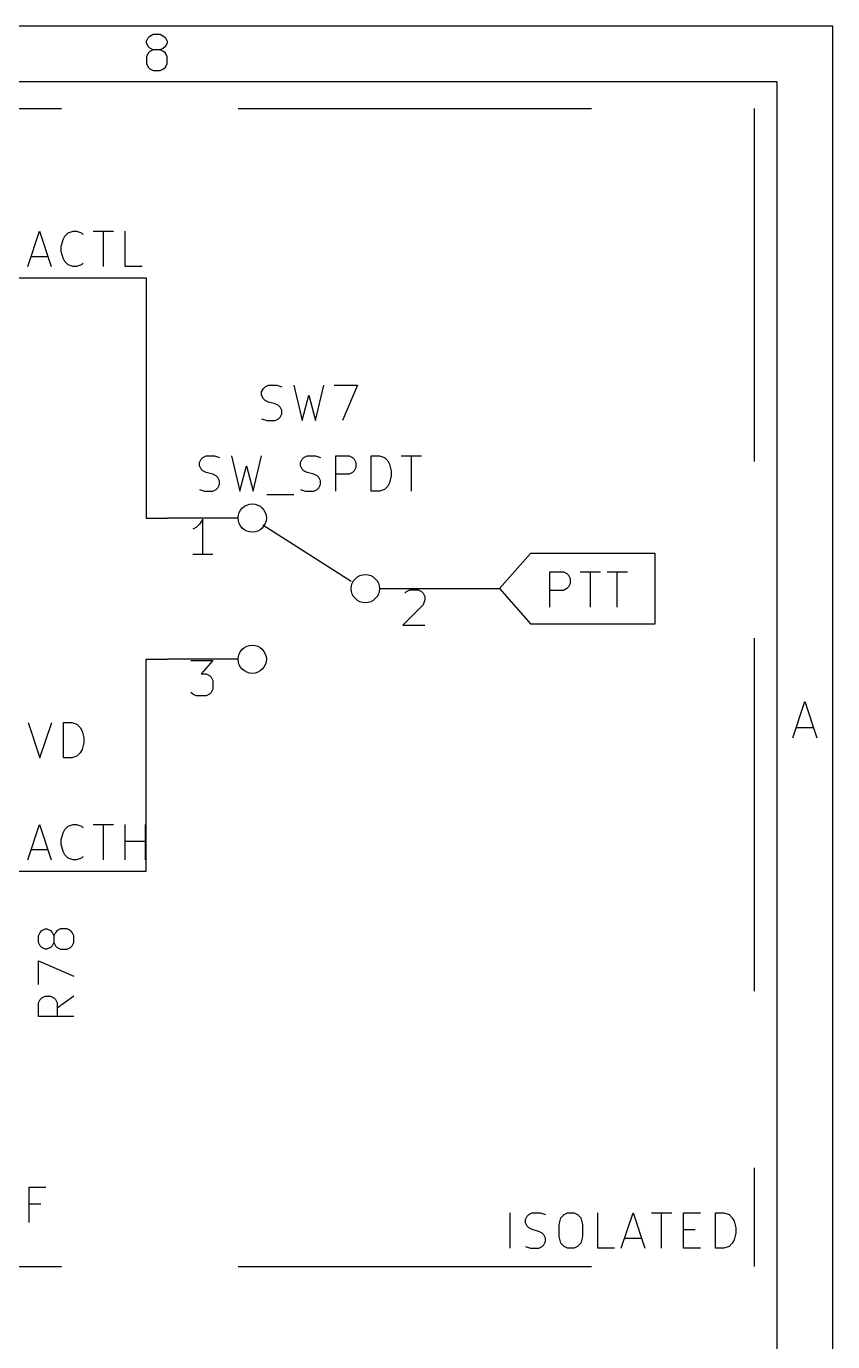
# Model space of a CAD drawing. Extents: x 0.4 to 16.1, y -11.3 to -0.4.
# Drawn here: x 15 to 16.141, y -2.256 to -0.394 of the extents above; entities that cross this region are included whole.
import ezdxf

# ---------------------------------------------------------------- set-up
doc = ezdxf.new("R2010")
doc.units = 0
doc.header["$MEASUREMENT"] = 0
doc.linetypes.add('DASHED', pattern=[0.75, 0.5, -0.25])
for name, color, linetype in [('BLACK', 7, 'CONTINUOUS'), ('BLUE3', 171, 'CONTINUOUS'), ('CYAN2', 4, 'CONTINUOUS'), ('GREEN2', 3, 'CONTINUOUS'), ('RED2', 1, 'CONTINUOUS')]:
    doc.layers.add(name, color=color, linetype=linetype)

msp = doc.modelspace()

# ---------------------------------------------------------------- linework, layer by layer
at = {"layer": 'BLACK', "linetype": 'CONTINUOUS'}
for p, q in [((15.0022, -0.733866), (15.0188, -0.683866)), ((15.0188, -0.683866), (15.0355, -0.733866)), ((15.0546, -0.691008), (15.0593, -0.686248)), ((15.0593, -0.686248), (15.0665, -0.683866)), ((15.0665, -0.683866), (15.0712, -0.683866)), ((15.0712, -0.683866), (15.0784, -0.686248)), ((15.0784, -0.686248), (15.0807, -0.688626)), ((15.095, -0.683866), (15.1236, -0.683866)), ((15.1093, -0.733866), (15.1093, -0.683866)), ((15.1403, -0.733866), (15.1403, -0.683866)), ((15.0498, -0.705295), (15.0522, -0.695772)), ((15.0498, -0.712437), (15.0498, -0.705295)), ((15.0522, -0.695772), (15.0546, -0.691008)), ((15.0069, -0.719579), (15.0307, -0.719579)), ((15.0522, -0.721961), (15.0498, -0.712437)), ((15.0546, -0.72672), (15.0522, -0.721961)), ((15.0593, -0.731484), (15.0546, -0.72672)), ((15.0665, -0.733866), (15.0593, -0.731484)), ((15.0712, -0.733866), (15.0665, -0.733866)), ((15.0784, -0.731484), (15.0712, -0.733866)), ((15.0807, -0.729102), (15.0784, -0.731484)), ((15.1641, -0.733866), (15.1403, -0.733866)), ((15.0022, -1.57387), (15.0188, -1.52387)), ((15.0188, -1.52387), (15.0355, -1.57387)), ((15.0546, -1.53101), (15.0593, -1.52625)), ((15.0593, -1.52625), (15.0665, -1.52387)), ((15.0665, -1.52387), (15.0712, -1.52387)), ((15.0712, -1.52387), (15.0784, -1.52625)), ((15.0784, -1.52625), (15.0807, -1.52863)), ((15.095, -1.52387), (15.1236, -1.52387)), ((15.1093, -1.57387), (15.1093, -1.52387)), ((15.1403, -1.57387), (15.1403, -1.52387)), ((15.1688, -1.57387), (15.1688, -1.52387)), ((15.0498, -1.5453), (15.0522, -1.53577)), ((15.0498, -1.55244), (15.0498, -1.5453)), ((15.0522, -1.53577), (15.0546, -1.53101)), ((15.0069, -1.55958), (15.0307, -1.55958)), ((15.0522, -1.56196), (15.0498, -1.55244)), ((15.0546, -1.56672), (15.0522, -1.56196)), ((15.1403, -1.54767), (15.1688, -1.54767)), ((15.0593, -1.57148), (15.0546, -1.56672)), ((15.0665, -1.57387), (15.0593, -1.57148)), ((15.0712, -1.57387), (15.0665, -1.57387)), ((15.0784, -1.57148), (15.0712, -1.57387)), ((15.0807, -1.5691), (15.0784, -1.57148))]:
    msp.add_line(p, q, dxfattribs=at)
at = {"layer": 'BLUE3', "linetype": 'DASHED'}
for p, q in [((14.55, -0.51), (16.03, -0.51)), ((16.03, -0.51), (16.03, -2.15)), ((14.55, -2.15), (16.03, -2.15))]:
    msp.add_line(p, q, dxfattribs=at)
at = {"layer": 'BLUE3', "linetype": 'CONTINUOUS'}
for p, q in [((15.685, -2.12387), (15.685, -2.07387)), ((15.7065, -2.08339), (15.7088, -2.07863)), ((15.7065, -2.08815), (15.7065, -2.08339)), ((15.7088, -2.07863), (15.7112, -2.07625)), ((15.7112, -2.07625), (15.716, -2.07387)), ((15.716, -2.07387), (15.7279, -2.07387)), ((15.7279, -2.07387), (15.735, -2.07625)), ((15.7541, -2.09053), (15.7565, -2.08101)), ((15.7565, -2.08101), (15.7612, -2.07625)), ((15.7612, -2.07625), (15.766, -2.07387)), ((15.766, -2.07387), (15.7755, -2.07387)), ((15.7755, -2.07387), (15.7803, -2.07625)), ((15.7803, -2.07625), (15.785, -2.08101)), ((15.785, -2.08101), (15.7874, -2.09053)), ((15.8088, -2.12387), (15.8088, -2.07387)), ((15.8422, -2.12387), (15.8588, -2.07387)), ((15.8588, -2.07387), (15.8755, -2.12387)), ((15.885, -2.07387), (15.9136, -2.07387)), ((15.8993, -2.12387), (15.8993, -2.07387)), ((15.9303, -2.12387), (15.9303, -2.07387)), ((15.9303, -2.07387), (15.9541, -2.07387)), ((15.9755, -2.12387), (15.9755, -2.07387)), ((15.9755, -2.07387), (15.9874, -2.07387)), ((15.9874, -2.07387), (15.9946, -2.07625)), ((15.9946, -2.07625), (15.9993, -2.08101)), ((15.9993, -2.08101), (16.0017, -2.08577)), ((16.0017, -2.08577), (16.0041, -2.0953)), ((15.7088, -2.09291), (15.7065, -2.08815)), ((15.7112, -2.0953), (15.7088, -2.09291)), ((15.716, -2.09767), (15.7112, -2.0953)), ((15.7255, -2.10006), (15.716, -2.09767)), ((15.7303, -2.10244), (15.7255, -2.10006)), ((15.7326, -2.10482), (15.7303, -2.10244)), ((15.7541, -2.1072), (15.7541, -2.09053)), ((15.7874, -2.09053), (15.7874, -2.1072)), ((15.9303, -2.09767), (15.9469, -2.09767)), ((16.0041, -2.10244), (16.0017, -2.11196)), ((16.0041, -2.0953), (16.0041, -2.10244)), ((15.7065, -2.12148), (15.7136, -2.12387)), ((15.7255, -2.12387), (15.7303, -2.12148)), ((15.7303, -2.12148), (15.7326, -2.1191)), ((15.735, -2.10958), (15.7326, -2.10482)), ((15.7326, -2.1191), (15.735, -2.11434)), ((15.735, -2.11434), (15.735, -2.10958)), ((15.7565, -2.11672), (15.7541, -2.1072)), ((15.7612, -2.12148), (15.7565, -2.11672)), ((15.766, -2.12387), (15.7612, -2.12148)), ((15.7803, -2.12148), (15.7755, -2.12387)), ((15.785, -2.11672), (15.7803, -2.12148)), ((15.7874, -2.1072), (15.785, -2.11672)), ((15.8469, -2.10958), (15.8707, -2.10958)), ((15.9946, -2.12148), (15.9874, -2.12387)), ((15.9993, -2.11672), (15.9946, -2.12148)), ((16.0017, -2.11196), (15.9993, -2.11672)), ((15.7136, -2.12387), (15.7255, -2.12387)), ((15.7755, -2.12387), (15.766, -2.12387)), ((15.8326, -2.12387), (15.8088, -2.12387)), ((15.9541, -2.12387), (15.9303, -2.12387)), ((15.9874, -2.12387), (15.9755, -2.12387))]:
    msp.add_line(p, q, dxfattribs=at)
at = {"layer": 'CYAN2', "linetype": 'CONTINUOUS'}
for p, q in [((15.3333, -0.911476), (15.3357, -0.906713)), ((15.3333, -0.916236), (15.3333, -0.911476)), ((15.3357, -0.906713), (15.3381, -0.904335)), ((15.3381, -0.904335), (15.3429, -0.901953)), ((15.3429, -0.901953), (15.3548, -0.901953)), ((15.3548, -0.901953), (15.3619, -0.904335)), ((15.3786, -0.901953), (15.3905, -0.951953)), ((15.4095, -0.951953), (15.4214, -0.901953)), ((15.4357, -0.901953), (15.469, -0.901953)), ((15.469, -0.901953), (15.4476, -0.951953)), ((15.3357, -0.921), (15.3333, -0.916236)), ((15.3381, -0.923382), (15.3357, -0.921)), ((15.3429, -0.92576), (15.3381, -0.923382)), ((15.3524, -0.928142), (15.3429, -0.92576)), ((15.3571, -0.930524), (15.3524, -0.928142)), ((15.3595, -0.932906), (15.3571, -0.930524)), ((15.3905, -0.951953), (15.4, -0.916236)), ((15.4, -0.916236), (15.4095, -0.951953)), ((15.3333, -0.949571), (15.3405, -0.951953)), ((15.3524, -0.951953), (15.3571, -0.949571)), ((15.3571, -0.949571), (15.3595, -0.947189)), ((15.3619, -0.937665), (15.3595, -0.932906)), ((15.3595, -0.947189), (15.3619, -0.942429)), ((15.3619, -0.942429), (15.3619, -0.937665)), ((15.3405, -0.951953), (15.3524, -0.951953)), ((15.2476, -1.00659), (15.25, -1.00421)), ((15.25, -1.00421), (15.2548, -1.00183)), ((15.2548, -1.00183), (15.2667, -1.00183)), ((15.2667, -1.00183), (15.2738, -1.00421)), ((15.2905, -1.00183), (15.3024, -1.05183)), ((15.3214, -1.05183), (15.3333, -1.00183)), ((15.3905, -1.00659), (15.3929, -1.00421)), ((15.3929, -1.00421), (15.3976, -1.00183)), ((15.3976, -1.00183), (15.4095, -1.00183)), ((15.4095, -1.00183), (15.4167, -1.00421)), ((15.4381, -1.05183), (15.4381, -1.00183)), ((15.4381, -1.00183), (15.4571, -1.00183)), ((15.4571, -1.00183), (15.4619, -1.00421)), ((15.4619, -1.00421), (15.4643, -1.00659)), ((15.4881, -1.05183), (15.4881, -1.00183)), ((15.4881, -1.00183), (15.5, -1.00183)), ((15.5, -1.00183), (15.5071, -1.00421)), ((15.5071, -1.00421), (15.5119, -1.00897)), ((15.5309, -1.00183), (15.5595, -1.00183)), ((15.5452, -1.05183), (15.5452, -1.00183)), ((15.2452, -1.01135), (15.2476, -1.00659)), ((15.2452, -1.01611), (15.2452, -1.01135)), ((15.2476, -1.02088), (15.2452, -1.01611)), ((15.25, -1.02326), (15.2476, -1.02088)), ((15.2548, -1.02564), (15.25, -1.02326)), ((15.3024, -1.05183), (15.3119, -1.01611)), ((15.3119, -1.01611), (15.3214, -1.05183)), ((15.3881, -1.01135), (15.3905, -1.00659)), ((15.3881, -1.01611), (15.3881, -1.01135)), ((15.3905, -1.02088), (15.3881, -1.01611)), ((15.3929, -1.02326), (15.3905, -1.02088)), ((15.3976, -1.02564), (15.3929, -1.02326)), ((15.4643, -1.02326), (15.4619, -1.02564)), ((15.4643, -1.00659), (15.4667, -1.01135)), ((15.4667, -1.0185), (15.4643, -1.02326)), ((15.4667, -1.01135), (15.4667, -1.0185)), ((15.5119, -1.00897), (15.5143, -1.01374)), ((15.5143, -1.01374), (15.5167, -1.02326)), ((15.5167, -1.02326), (15.5167, -1.0304)), ((15.2643, -1.02802), (15.2548, -1.02564)), ((15.269, -1.0304), (15.2643, -1.02802)), ((15.2714, -1.03278), (15.269, -1.0304)), ((15.2738, -1.03754), (15.2714, -1.03278)), ((15.2714, -1.04707), (15.2738, -1.04231)), ((15.2738, -1.04231), (15.2738, -1.03754)), ((15.4071, -1.02802), (15.3976, -1.02564)), ((15.4119, -1.0304), (15.4071, -1.02802)), ((15.4143, -1.03278), (15.4119, -1.0304)), ((15.4167, -1.03754), (15.4143, -1.03278)), ((15.4143, -1.04707), (15.4167, -1.04231)), ((15.4167, -1.04231), (15.4167, -1.03754)), ((15.4571, -1.02802), (15.4381, -1.02802)), ((15.4619, -1.02564), (15.4571, -1.02802)), ((15.5143, -1.03993), (15.5119, -1.04469)), ((15.5167, -1.0304), (15.5143, -1.03993)), ((15.2452, -1.04945), (15.2524, -1.05183)), ((15.2524, -1.05183), (15.2643, -1.05183)), ((15.2643, -1.05183), (15.269, -1.04945)), ((15.269, -1.04945), (15.2714, -1.04707)), ((15.3405, -1.05659), (15.3786, -1.05659)), ((15.3881, -1.04945), (15.3952, -1.05183)), ((15.3952, -1.05183), (15.4071, -1.05183)), ((15.4071, -1.05183), (15.4119, -1.04945)), ((15.4119, -1.04945), (15.4143, -1.04707)), ((15.5, -1.05183), (15.4881, -1.05183)), ((15.5071, -1.04945), (15.5, -1.05183)), ((15.5119, -1.04469), (15.5071, -1.04945)), ((15.0029, -1.37969), (15.0196, -1.42969)), ((15.0196, -1.42969), (15.0362, -1.37969)), ((15.0529, -1.42969), (15.0529, -1.37969)), ((15.0529, -1.37969), (15.0648, -1.37969)), ((15.0648, -1.37969), (15.0719, -1.38207)), ((15.0719, -1.38207), (15.0767, -1.38683)), ((15.0767, -1.38683), (15.0791, -1.3916)), ((15.0791, -1.3916), (15.0815, -1.40112)), ((15.0815, -1.40826), (15.0791, -1.41779)), ((15.0815, -1.40112), (15.0815, -1.40826)), ((15.0648, -1.42969), (15.0529, -1.42969)), ((15.0719, -1.42731), (15.0648, -1.42969)), ((15.0767, -1.42255), (15.0719, -1.42731)), ((15.0791, -1.41779), (15.0767, -1.42255)), ((15.02, -1.67667), (15.0224, -1.67428)), ((15.0224, -1.67428), (15.0271, -1.6719)), ((15.0271, -1.6719), (15.0295, -1.6719)), ((15.0295, -1.6719), (15.0343, -1.67428)), ((15.0343, -1.67428), (15.0367, -1.67667)), ((15.0438, -1.67428), (15.0414, -1.67667)), ((15.0486, -1.6719), (15.0438, -1.67428)), ((15.0581, -1.6719), (15.0486, -1.6719)), ((15.0629, -1.67428), (15.0581, -1.6719)), ((15.0652, -1.67667), (15.0629, -1.67428)), ((15.0176, -1.68143), (15.02, -1.67667)), ((15.0176, -1.69095), (15.0176, -1.68143)), ((15.02, -1.69571), (15.0176, -1.69095)), ((15.0367, -1.67667), (15.039, -1.68143)), ((15.039, -1.69095), (15.0367, -1.69571)), ((15.0414, -1.67667), (15.039, -1.68143)), ((15.039, -1.68143), (15.039, -1.69095)), ((15.039, -1.69095), (15.0414, -1.69571)), ((15.0676, -1.68143), (15.0652, -1.67667)), ((15.0652, -1.69571), (15.0676, -1.69095)), ((15.0676, -1.69095), (15.0676, -1.68143)), ((15.0224, -1.69809), (15.02, -1.69571)), ((15.0271, -1.70047), (15.0224, -1.69809)), ((15.0295, -1.70047), (15.0271, -1.70047)), ((15.0343, -1.69809), (15.0295, -1.70047)), ((15.0367, -1.69571), (15.0343, -1.69809)), ((15.0414, -1.69571), (15.0438, -1.69809)), ((15.0438, -1.69809), (15.0486, -1.70047)), ((15.0486, -1.70047), (15.0581, -1.70047)), ((15.0581, -1.70047), (15.0629, -1.69809)), ((15.0629, -1.69809), (15.0652, -1.69571)), ((15.0176, -1.75047), (15.0176, -1.71714)), ((15.0176, -1.71714), (15.0676, -1.73857)), ((15.0224, -1.76952), (15.0271, -1.76714)), ((15.0271, -1.76714), (15.0343, -1.76714)), ((15.0343, -1.76714), (15.039, -1.76952)), ((15.0676, -1.76714), (15.0438, -1.78381)), ((15.0176, -1.77667), (15.02, -1.7719)), ((15.0176, -1.79571), (15.0176, -1.77667)), ((15.02, -1.7719), (15.0224, -1.76952)), ((15.039, -1.76952), (15.0414, -1.7719)), ((15.0414, -1.7719), (15.0438, -1.77667)), ((15.0438, -1.77667), (15.0438, -1.79571)), ((15.0676, -1.79571), (15.0176, -1.79571)), ((15.0043, -2.08755), (15.0043, -2.03755)), ((15.0043, -2.03755), (15.0281, -2.03755)), ((15.0209, -2.06136), (15.0043, -2.06136))]:
    msp.add_line(p, q, dxfattribs=at)
at = {"layer": 'GREEN2', "linetype": 'CONTINUOUS'}
for p, q in [((14.83, -0.75), (15.17, -0.75)), ((15.17, -0.75), (15.17, -1.09)), ((15.17, -1.09), (15.2, -1.09)), ((15.6, -1.19), (15.67, -1.19)), ((15.17, -1.29), (15.2, -1.29)), ((15.17, -1.59), (15.17, -1.29)), ((14.89, -1.59), (15.17, -1.59))]:
    msp.add_line(p, q, dxfattribs=at)
at = {"layer": 'RED2', "linetype": 'CONTINUOUS'}
for p, q in [((16.1413, -0.393701), (0.393701, -0.393701)), ((15.1726, -0.409917), (15.1751, -0.40748)), ((15.1751, -0.40748), (15.1799, -0.405039)), ((15.1799, -0.405039), (15.1897, -0.405039)), ((15.1897, -0.405039), (15.1946, -0.40748)), ((15.1946, -0.40748), (15.197, -0.409917)), ((16.1413, -11.2993), (16.1413, -0.393701)), ((15.1702, -0.414791), (15.1726, -0.409917)), ((15.1702, -0.417228), (15.1702, -0.414791)), ((15.1726, -0.422102), (15.1702, -0.417228)), ((15.1751, -0.424539), (15.1726, -0.422102)), ((15.1799, -0.426976), (15.1751, -0.424539)), ((15.1799, -0.426976), (15.1751, -0.429413)), ((15.1897, -0.426976), (15.1799, -0.426976)), ((15.1946, -0.424539), (15.1897, -0.426976)), ((15.1946, -0.429413), (15.1897, -0.426976)), ((15.197, -0.422102), (15.1946, -0.424539)), ((15.197, -0.409917), (15.1994, -0.414791)), ((15.1994, -0.417228), (15.197, -0.422102)), ((15.1994, -0.414791), (15.1994, -0.417228)), ((15.1726, -0.43185), (15.1702, -0.436724)), ((15.1702, -0.436724), (15.1702, -0.446472)), ((15.1702, -0.446472), (15.1726, -0.451346)), ((15.1751, -0.429413), (15.1726, -0.43185)), ((15.197, -0.43185), (15.1946, -0.429413)), ((15.1994, -0.436724), (15.197, -0.43185)), ((15.197, -0.451346), (15.1994, -0.446472)), ((15.1994, -0.446472), (15.1994, -0.436724)), ((15.1726, -0.451346), (15.1751, -0.453783)), ((15.1751, -0.453783), (15.1799, -0.45622)), ((15.1799, -0.45622), (15.1897, -0.45622)), ((15.1897, -0.45622), (15.1946, -0.453783)), ((15.1946, -0.453783), (15.197, -0.451346)), ((16.0626, -0.472441), (0.472441, -0.472441)), ((16.0626, -11.2206), (16.0626, -0.472441)), ((15.3, -1.09), (15.2, -1.09)), ((15.2452, -1.09876), (15.2405, -1.10352)), ((15.25, -1.09162), (15.2452, -1.09876)), ((15.25, -1.14162), (15.25, -1.09162)), ((15.2405, -1.10352), (15.2357, -1.1059)), ((15.46, -1.18), (15.335, -1.1)), ((15.2643, -1.14162), (15.2357, -1.14162)), ((15.7138, -1.13998), (15.67, -1.19)), ((15.89, -1.13998), (15.7138, -1.13998)), ((15.89, -1.19), (15.89, -1.13998)), ((15.7413, -1.21619), (15.7413, -1.16619)), ((15.7413, -1.16619), (15.7603, -1.16619)), ((15.7603, -1.16619), (15.7651, -1.16857)), ((15.7651, -1.16857), (15.7675, -1.17095)), ((15.7675, -1.17095), (15.7699, -1.17572)), ((15.7841, -1.16619), (15.8127, -1.16619)), ((15.7984, -1.21619), (15.7984, -1.16619)), ((15.8222, -1.16619), (15.8508, -1.16619)), ((15.8365, -1.21619), (15.8365, -1.16619)), ((15.5, -1.19), (15.6, -1.19)), ((15.5381, -1.194), (15.5429, -1.19162)), ((15.5429, -1.19162), (15.5548, -1.19162)), ((15.5548, -1.19162), (15.5595, -1.194)), ((15.67, -1.19), (15.7138, -1.24002)), ((15.7651, -1.19), (15.7603, -1.19238)), ((15.7675, -1.18762), (15.7651, -1.19)), ((15.7699, -1.18286), (15.7675, -1.18762)), ((15.7699, -1.17572), (15.7699, -1.18286)), ((15.89, -1.24002), (15.89, -1.19)), ((15.5357, -1.19638), (15.5381, -1.194)), ((15.5595, -1.194), (15.5619, -1.19638)), ((15.5619, -1.19638), (15.5643, -1.20114)), ((15.5643, -1.2059), (15.5619, -1.21305)), ((15.5643, -1.20114), (15.5643, -1.2059)), ((15.7603, -1.19238), (15.7413, -1.19238)), ((15.5619, -1.21305), (15.5333, -1.24162)), ((15.5333, -1.24162), (15.5643, -1.24162)), ((15.7138, -1.24002), (15.89, -1.24002)), ((15.3, -1.29), (15.2, -1.29)), ((15.2333, -1.29162), (15.2643, -1.29162)), ((15.2643, -1.29162), (15.2476, -1.31067)), ((15.2476, -1.31067), (15.2548, -1.31067)), ((15.2548, -1.31067), (15.2595, -1.31305)), ((15.2595, -1.31305), (15.2619, -1.31543)), ((15.2619, -1.31543), (15.2643, -1.32019)), ((15.2643, -1.32019), (15.2643, -1.33209)), ((15.2357, -1.33924), (15.2333, -1.33685)), ((15.2405, -1.34162), (15.2357, -1.33924)), ((15.2595, -1.33924), (15.2548, -1.34162)), ((15.2619, -1.33685), (15.2595, -1.33924)), ((15.2643, -1.33209), (15.2619, -1.33685)), ((15.2548, -1.34162), (15.2405, -1.34162)), ((16.0849, -1.4011), (16.1019, -1.34992)), ((16.1019, -1.34992), (16.119, -1.4011)), ((16.0897, -1.38648), (16.1141, -1.38648))]:
    msp.add_line(p, q, dxfattribs=at)
at = {"layer": 'RED2'}
for centre in [(15.32, -1.09), (15.48, -1.19), (15.32, -1.29)]:
    msp.add_circle(centre, 0.02, dxfattribs=at)

doc.saveas('drawing.dxf')
